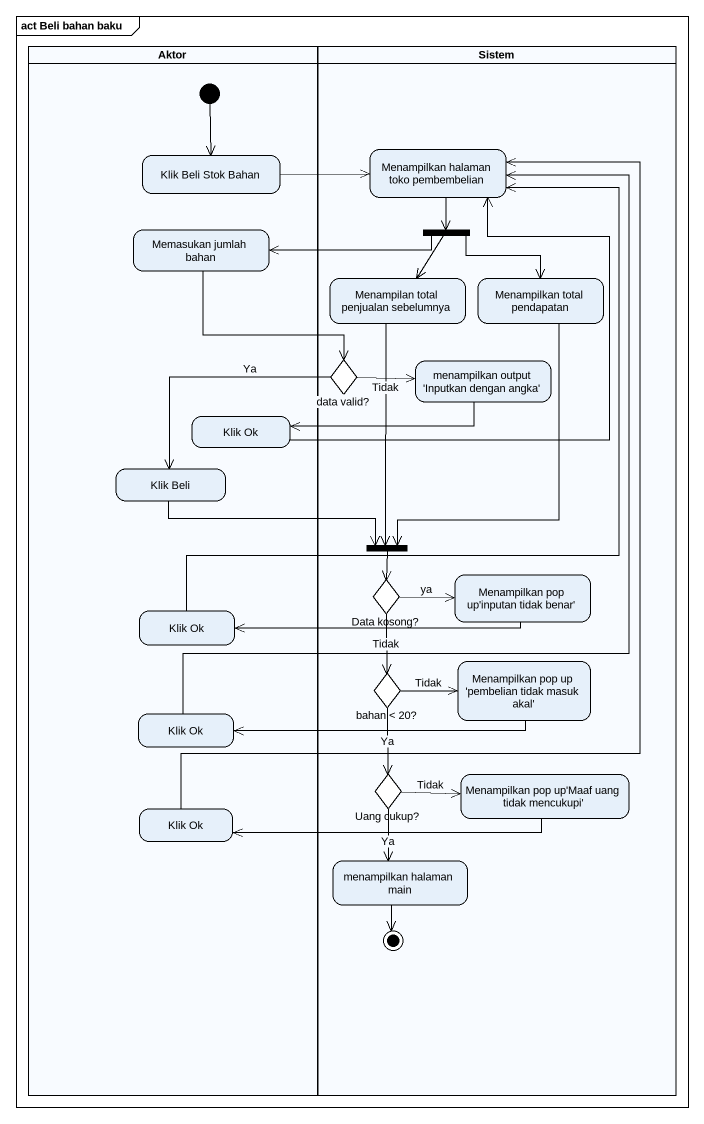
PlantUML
@startuml
mainframe act Beli bahan baku
hide empty description
state Aktor <<partition>> {
  state "Klik Beli Stok Bahan" as Klik_Beli_Stok_Bahan
  state "Memasukan jumlah bahan" as Memasukan_jumlah_bahan
  state "Klik Ok" as Klik_Ok
  state "Klik Beli" as Klik_Beli
  state "Klik Ok" as Klik_Ok_2
  state "Klik Ok" as Klik_Ok_3
  state "Klik Ok" as Klik_Ok_4
  [*] --> Klik_Beli_Stok_Bahan
}
state Sistem <<partition>> {
  state "Menampilkan halaman toko pembembelian" as Menampilkan_halaman_toko
  state fork1 <<fork>>
  state "Menampilan total penjualan sebelumnya" as Menampilan_total_penjualan
  state "Menampilkan total pendapatan" as Menampilkan_total_pendapatan
  state "data valid?" as data_valid <<choice>>
  state "menampilkan output 'Inputkan dengan angka'" as menampilkan_output_Inputkan
  state fork2 <<join>>
  state "Data kosong?" as Data_kosong <<choice>>
  state "Menampilkan pop up'inputan tidak benar'" as Menampilkan_pop_up_inputan
  state "bahan < 20?" as bahan_20 <<choice>>
  state "Menampilkan pop up 'pembelian tidak masuk akal'" as Menampilkan_pop_up
  state "Uang cukup?" as Uang_cukup <<choice>>
  state "Menampilkan pop up'Maaf uang tidak mencukupi'" as Menampilkan_pop_up_Maaf
  state "menampilkan halaman main" as menampilkan_halaman_main
  menampilkan_halaman_main --> [*]
}
Menampilkan_halaman_toko --> fork1
Klik_Beli_Stok_Bahan -right-> Menampilkan_halaman_toko
Memasukan_jumlah_bahan --> data_valid
fork1 -left-> Memasukan_jumlah_bahan
fork1 --> Menampilan_total_penjualan
fork1 --> Menampilkan_total_pendapatan
Menampilan_total_penjualan --> fork2
Menampilkan_total_pendapatan --> fork2
data_valid -right-> menampilkan_output_Inputkan : Tidak
data_valid --> Klik_Beli : Ya
menampilkan_output_Inputkan -left-> Klik_Ok
Klik_Ok -up-> Menampilkan_halaman_toko
Klik_Beli -right-> fork2
fork2 --> Data_kosong
Data_kosong -right-> Menampilkan_pop_up_inputan : ya
Data_kosong --> bahan_20 : Tidak
Menampilkan_pop_up_inputan -left-> Klik_Ok_2
Klik_Ok_2 -up-> Menampilkan_halaman_toko
bahan_20 -right-> Menampilkan_pop_up : Tidak
bahan_20 --> Uang_cukup : Ya
Menampilkan_pop_up -left-> Klik_Ok_3
Klik_Ok_3 -up-> Menampilkan_halaman_toko
Uang_cukup -right-> Menampilkan_pop_up_Maaf : Tidak
Uang_cukup --> menampilkan_halaman_main : Ya
Menampilkan_pop_up_Maaf -left-> Klik_Ok_4
Klik_Ok_4 -up-> Menampilkan_halaman_toko
@enduml
